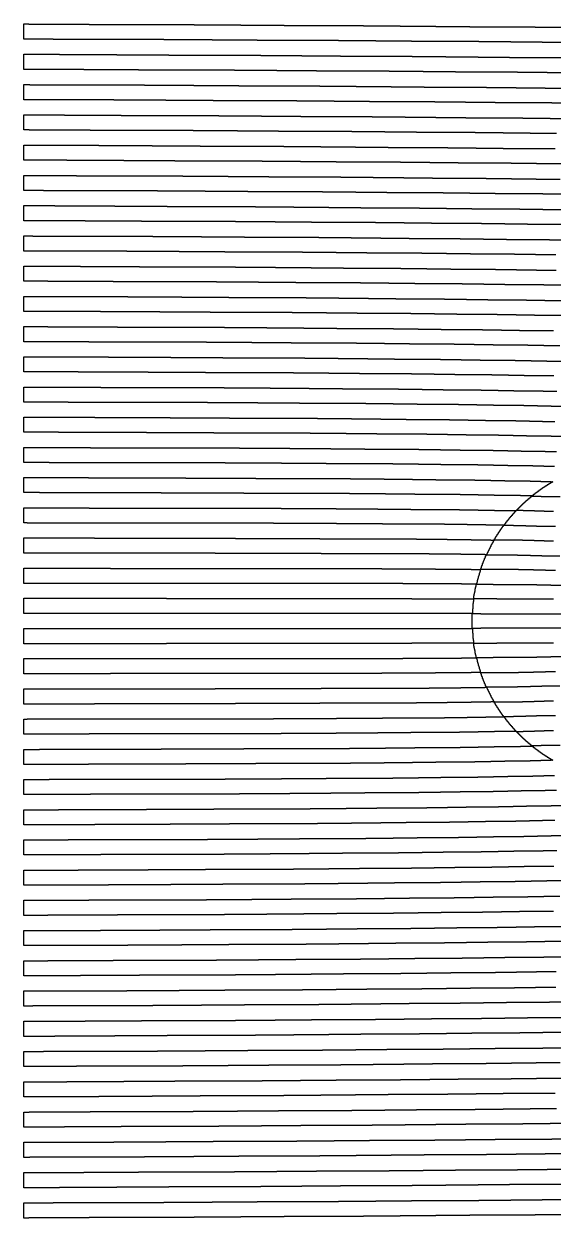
# Model space of a CAD drawing. Extents: x 600 to 5400, y 600 to 5400.
# Drawn here: x 600 to 2687, y 644 to 5355 of the extents above; entities that cross this region are included whole.
import ezdxf

# ---------------------------------------------------------------- set-up
doc = ezdxf.new("R2010")
doc.units = 0
doc.layers.add('LG_11_W1000_ZP600_INV_LL', color=5, linetype='CONTINUOUS')

msp = doc.modelspace()

# ---------------------------------------------------------------- linework, layer by layer
at = {"layer": 'LG_11_W1000_ZP600_INV_LL'}
for points in [[(2766, 5282), (2644, 5282), (2644, 5283), (2520, 5283), (2520, 5284), (2394, 5284), (2394, 5285), (2263, 5285), (2263, 5286), (2129, 5286), (2129, 5287), (1988, 5287), (1988, 5288), (1841, 5288), (1841, 5289), (1685, 5289), (1685, 5290), (1520, 5290), (1520, 5291), (1343, 5291), (1343, 5292), (1152, 5292), (1152, 5293), (944, 5293), (944, 5294), (716, 5294), (716, 5295), (600, 5295), (600, 5355), (619, 5355), (619, 5354), (857, 5354), (857, 5353), (1073, 5353), (1073, 5352), (1271, 5352), (1271, 5351), (1455, 5351), (1455, 5350), (1626, 5350), (1626, 5349), (1787, 5349), (1787, 5348), (1939, 5348), (1939, 5347), (2084, 5347), (2084, 5346), (2224, 5346), (2224, 5345), (2358, 5345), (2358, 5344), (2488, 5344), (2488, 5343), (2616, 5343), (2616, 5342), (2741, 5342)], [(2778, 5162), (2663, 5162), (2663, 5163), (2546, 5163), (2546, 5164), (2426, 5164), (2426, 5165), (2302, 5165), (2302, 5166), (2174, 5166), (2174, 5167), (2041, 5167), (2041, 5168), (1902, 5168), (1902, 5169), (1754, 5169), (1754, 5170), (1598, 5170), (1598, 5171), (1430, 5171), (1430, 5172), (1249, 5172), (1249, 5173), (1052, 5173), (1052, 5174), (836, 5174), (836, 5175), (600, 5175), (600, 5235), (741, 5235), (741, 5234), (966, 5234), (966, 5233), (1172, 5233), (1172, 5232), (1360, 5232), (1360, 5231), (1534, 5231), (1534, 5230), (1696, 5230), (1696, 5229), (1849, 5229), (1849, 5228), (1994, 5228), (1994, 5227), (2131, 5227), (2131, 5226), (2264, 5226), (2264, 5225), (2391, 5225), (2391, 5224), (2515, 5224), (2515, 5223), (2636, 5223), (2636, 5222), (2755, 5222)], [(2791, 5042), (2682, 5042), (2682, 5043), (2571, 5043), (2571, 5044), (2458, 5044), (2458, 5045), (2341, 5045), (2341, 5046), (2220, 5046), (2220, 5047), (2095, 5047), (2095, 5048), (1963, 5048), (1963, 5049), (1824, 5049), (1824, 5050), (1676, 5050), (1676, 5051), (1517, 5051), (1517, 5052), (1346, 5052), (1346, 5053), (1160, 5053), (1160, 5054), (955, 5054), (955, 5055), (728, 5055), (728, 5056), (600, 5056), (600, 5116), (624, 5116), (624, 5115), (862, 5115), (862, 5114), (1076, 5114), (1076, 5113), (1270, 5113), (1270, 5112), (1448, 5112), (1448, 5111), (1613, 5111), (1613, 5110), (1767, 5110), (1767, 5109), (1911, 5109), (1911, 5108), (2048, 5108), (2048, 5107), (2178, 5107), (2178, 5106), (2303, 5106), (2303, 5105), (2424, 5105), (2424, 5104), (2541, 5104), (2541, 5103), (2656, 5103), (2656, 5102), (2768, 5102)], [(2701, 4923), (2597, 4923), (2597, 4924), (2490, 4924), (2490, 4925), (2380, 4925), (2380, 4926), (2266, 4926), (2266, 4927), (2148, 4927), (2148, 4928), (2024, 4928), (2024, 4929), (1893, 4929), (1893, 4930), (1753, 4930), (1753, 4931), (1604, 4931), (1604, 4932), (1443, 4932), (1443, 4933), (1268, 4933), (1268, 4934), (1075, 4934), (1075, 4935), (861, 4935), (861, 4936), (621, 4936), (621, 4937), (600, 4937), (600, 4996), (760, 4996), (760, 4995), (984, 4995), (984, 4994), (1186, 4994), (1186, 4993), (1369, 4993), (1369, 4992), (1537, 4992), (1537, 4991), (1692, 4991), (1692, 4990), (1837, 4990), (1837, 4989), (1974, 4989), (1974, 4988), (2103, 4988), (2103, 4987), (2225, 4987), (2225, 4986), (2343, 4986), (2343, 4985), (2457, 4985), (2457, 4984), (2568, 4984), (2568, 4983), (2676, 4983), (2676, 4982), (2781, 4982)], [(2720, 4803), (2622, 4803), (2622, 4804), (2522, 4804), (2522, 4805), (2419, 4805), (2419, 4806), (2312, 4806), (2312, 4807), (2201, 4807), (2201, 4808), (2085, 4808), (2085, 4809), (1962, 4809), (1962, 4810), (1831, 4810), (1831, 4811), (1691, 4811), (1691, 4812), (1540, 4812), (1540, 4813), (1376, 4813), (1376, 4814), (1195, 4814), (1195, 4815), (994, 4815), (994, 4816), (769, 4816), (769, 4817), (600, 4817), (600, 4877), (657, 4877), (657, 4876), (895, 4876), (895, 4875), (1106, 4875), (1106, 4874), (1295, 4874), (1295, 4873), (1467, 4873), (1467, 4872), (1625, 4872), (1625, 4871), (1771, 4871), (1771, 4870), (1908, 4870), (1908, 4869), (2036, 4869), (2036, 4868), (2157, 4868), (2157, 4867), (2272, 4867), (2272, 4866), (2383, 4866), (2383, 4865), (2490, 4865), (2490, 4864), (2594, 4864), (2594, 4863), (2695, 4863)], [(2739, 4683), (2647, 4683), (2647, 4684), (2554, 4684), (2554, 4685), (2458, 4685), (2458, 4686), (2358, 4686), (2358, 4687), (2254, 4687), (2254, 4688), (2146, 4688), (2146, 4689), (2031, 4689), (2031, 4690), (1909, 4690), (1909, 4691), (1778, 4691), (1778, 4692), (1637, 4692), (1637, 4693), (1483, 4693), (1483, 4694), (1315, 4694), (1315, 4695), (1127, 4695), (1127, 4696), (916, 4696), (916, 4697), (677, 4697), (677, 4698), (600, 4698), (600, 4757), (808, 4757), (808, 4756), (1030, 4756), (1030, 4755), (1227, 4755), (1227, 4754), (1405, 4754), (1405, 4753), (1566, 4753), (1566, 4752), (1714, 4752), (1714, 4751), (1850, 4751), (1850, 4750), (1978, 4750), (1978, 4749), (2098, 4749), (2098, 4748), (2211, 4748), (2211, 4747), (2319, 4747), (2319, 4746), (2423, 4746), (2423, 4745), (2523, 4745), (2523, 4744), (2620, 4744), (2620, 4743), (2715, 4743)], [(2757, 4563), (2673, 4563), (2673, 4564), (2586, 4564), (2586, 4565), (2496, 4565), (2496, 4566), (2404, 4566), (2404, 4567), (2308, 4567), (2308, 4568), (2207, 4568), (2207, 4569), (2100, 4569), (2100, 4570), (1986, 4570), (1986, 4571), (1865, 4571), (1865, 4572), (1734, 4572), (1734, 4573), (1591, 4573), (1591, 4574), (1434, 4574), (1434, 4575), (1260, 4575), (1260, 4576), (1064, 4576), (1064, 4577), (841, 4577), (841, 4578), (600, 4578), (600, 4638), (722, 4638), (722, 4637), (958, 4637), (958, 4636), (1165, 4636), (1165, 4635), (1349, 4635), (1349, 4634), (1514, 4634), (1514, 4633), (1664, 4633), (1664, 4632), (1802, 4632), (1802, 4631), (1929, 4631), (1929, 4630), (2048, 4630), (2048, 4629), (2160, 4629), (2160, 4628), (2266, 4628), (2266, 4627), (2366, 4627), (2366, 4626), (2463, 4626), (2463, 4625), (2556, 4625), (2556, 4624), (2647, 4624), (2647, 4623), (2735, 4623)], [(2698, 4444), (2618, 4444), (2618, 4445), (2535, 4445), (2535, 4446), (2450, 4446), (2450, 4447), (2361, 4447), (2361, 4448), (2267, 4448), (2267, 4449), (2169, 4449), (2169, 4450), (2064, 4450), (2064, 4451), (1952, 4451), (1952, 4452), (1831, 4452), (1831, 4453), (1699, 4453), (1699, 4454), (1554, 4454), (1554, 4455), (1393, 4455), (1393, 4456), (1212, 4456), (1212, 4457), (1006, 4457), (1006, 4458), (768, 4458), (768, 4459), (600, 4459), (600, 4519), (635, 4519), (635, 4518), (889, 4518), (889, 4517), (1108, 4517), (1108, 4516), (1300, 4516), (1300, 4515), (1470, 4515), (1470, 4514), (1623, 4514), (1623, 4513), (1763, 4513), (1763, 4512), (1890, 4512), (1890, 4511), (2008, 4511), (2008, 4510), (2119, 4510), (2119, 4509), (2222, 4509), (2222, 4508), (2320, 4508), (2320, 4507), (2413, 4507), (2413, 4506), (2503, 4506), (2503, 4505), (2589, 4505), (2589, 4504), (2673, 4504), (2673, 4503), (2755, 4503)], [(2723, 4324), (2650, 4324), (2650, 4325), (2574, 4325), (2574, 4326), (2496, 4326), (2496, 4327), (2414, 4327), (2414, 4328), (2328, 4328), (2328, 4329), (2238, 4329), (2238, 4330), (2142, 4330), (2142, 4331), (2039, 4331), (2039, 4332), (1928, 4332), (1928, 4333), (1806, 4333), (1806, 4334), (1673, 4334), (1673, 4335), (1525, 4335), (1525, 4336), (1359, 4336), (1359, 4337), (1170, 4337), (1170, 4338), (952, 4338), (952, 4339), (695, 4339), (695, 4340), (600, 4340), (600, 4399), (823, 4399), (823, 4398), (1056, 4398), (1056, 4397), (1258, 4397), (1258, 4396), (1435, 4396), (1435, 4395), (1592, 4395), (1592, 4394), (1733, 4394), (1733, 4393), (1861, 4393), (1861, 4392), (1979, 4392), (1979, 4391), (2087, 4391), (2087, 4390), (2189, 4390), (2189, 4389), (2284, 4389), (2284, 4388), (2374, 4388), (2374, 4387), (2460, 4387), (2460, 4386), (2543, 4386), (2543, 4385), (2622, 4385), (2622, 4384), (2699, 4384)], [(2748, 4204), (2682, 4204), (2682, 4205), (2613, 4205), (2613, 4206), (2541, 4206), (2541, 4207), (2467, 4207), (2467, 4208), (2389, 4208), (2389, 4209), (2307, 4209), (2307, 4210), (2219, 4210), (2219, 4211), (2126, 4211), (2126, 4212), (2024, 4212), (2024, 4213), (1914, 4213), (1914, 4214), (1793, 4214), (1793, 4215), (1658, 4215), (1658, 4216), (1507, 4216), (1507, 4217), (1335, 4217), (1335, 4218), (1136, 4218), (1136, 4219), (902, 4219), (902, 4220), (622, 4220), (622, 4221), (600, 4221), (600, 4280), (758, 4280), (758, 4279), (1010, 4279), (1010, 4278), (1223, 4278), (1223, 4277), (1408, 4277), (1408, 4276), (1569, 4276), (1569, 4275), (1713, 4275), (1713, 4274), (1842, 4274), (1842, 4273), (1959, 4273), (1959, 4272), (2067, 4272), (2067, 4271), (2166, 4271), (2166, 4270), (2259, 4270), (2259, 4269), (2346, 4269), (2346, 4268), (2429, 4268), (2429, 4267), (2507, 4267), (2507, 4266), (2582, 4266), (2582, 4265), (2655, 4265), (2655, 4264), (2725, 4264)], [(2713, 4085), (2651, 4085), (2651, 4086), (2587, 4086), (2587, 4087), (2520, 4087), (2520, 4088), (2450, 4088), (2450, 4089), (2376, 4089), (2376, 4090), (2297, 4090), (2297, 4091), (2212, 4091), (2212, 4092), (2121, 4092), (2121, 4093), (2022, 4093), (2022, 4094), (1912, 4094), (1912, 4095), (1791, 4095), (1791, 4096), (1654, 4096), (1654, 4097), (1499, 4097), (1499, 4098), (1320, 4098), (1320, 4099), (1109, 4099), (1109, 4100), (856, 4100), (856, 4101), (600, 4101), (600, 4161), (695, 4161), (695, 4160), (969, 4160), (969, 4159), (1197, 4159), (1197, 4158), (1391, 4158), (1391, 4157), (1558, 4157), (1558, 4156), (1704, 4156), (1704, 4155), (1834, 4155), (1834, 4154), (1951, 4154), (1951, 4153), (2058, 4153), (2058, 4152), (2155, 4152), (2155, 4151), (2245, 4151), (2245, 4150), (2329, 4150), (2329, 4149), (2408, 4149), (2408, 4148), (2483, 4148), (2483, 4147), (2554, 4147), (2554, 4146), (2622, 4146), (2622, 4145), (2688, 4145)], [(2690, 3966), (2633, 3966), (2633, 3967), (2573, 3967), (2573, 3968), (2511, 3968), (2511, 3969), (2445, 3969), (2445, 3970), (2374, 3970), (2374, 3971), (2299, 3971), (2299, 3972), (2218, 3972), (2218, 3973), (2129, 3973), (2129, 3974), (2032, 3974), (2032, 3975), (1924, 3975), (1924, 3976), (1802, 3976), (1802, 3977), (1663, 3977), (1663, 3978), (1504, 3978), (1504, 3979), (1316, 3979), (1316, 3980), (1090, 3980), (1090, 3981), (814, 3981), (814, 3982), (600, 3982), (600, 4042), (630, 4042), (630, 4041), (934, 4041), (934, 4040), (1180, 4040), (1180, 4039), (1384, 4039), (1384, 4038), (1558, 4038), (1558, 4037), (1708, 4037), (1708, 4036), (1839, 4036), (1839, 4035), (1956, 4035), (1956, 4034), (2061, 4034), (2061, 4033), (2156, 4033), (2156, 4032), (2243, 4032), (2243, 4031), (2324, 4031), (2324, 4030), (2399, 4030), (2399, 4029), (2470, 4029), (2470, 4028), (2537, 4028), (2537, 4027), (2601, 4027), (2601, 4026), (2662, 4026), (2662, 4025), (2721, 4025)], [(2729, 3846), (2679, 3846), (2679, 3847), (2626, 3847), (2626, 3848), (2571, 3848), (2571, 3849), (2513, 3849), (2513, 3850), (2452, 3850), (2452, 3851), (2386, 3851), (2386, 3852), (2314, 3852), (2314, 3853), (2237, 3853), (2237, 3854), (2151, 3854), (2151, 3855), (2056, 3855), (2056, 3856), (1949, 3856), (1949, 3857), (1828, 3857), (1828, 3858), (1687, 3858), (1687, 3859), (1522, 3859), (1522, 3860), (1324, 3860), (1324, 3861), (1081, 3861), (1081, 3862), (774, 3862), (774, 3863), (600, 3863), (600, 3922), (904, 3922), (904, 3921), (1172, 3921), (1172, 3920), (1390, 3920), (1390, 3919), (1571, 3919), (1571, 3918), (1725, 3918), (1725, 3917), (1857, 3917), (1857, 3916), (1974, 3916), (1974, 3915), (2077, 3915), (2077, 3914), (2170, 3914), (2170, 3913), (2254, 3913), (2254, 3912), (2331, 3912), (2331, 3911), (2403, 3911), (2403, 3910), (2470, 3910), (2470, 3909), (2532, 3909), (2532, 3908), (2591, 3908), (2591, 3907), (2648, 3907), (2648, 3906), (2702, 3906)], [(2724, 3727), (2679, 3727), (2679, 3728), (2632, 3728), (2632, 3729), (2582, 3729), (2582, 3730), (2529, 3730), (2529, 3731), (2472, 3731), (2472, 3732), (2411, 3732), (2411, 3733), (2344, 3733), (2344, 3734), (2270, 3734), (2270, 3735), (2189, 3735), (2189, 3736), (2097, 3736), (2097, 3737), (1992, 3737), (1992, 3738), (1871, 3738), (1871, 3739), (1729, 3739), (1729, 3740), (1558, 3740), (1558, 3741), (1349, 3741), (1349, 3742), (1084, 3742), (1084, 3743), (737, 3743), (737, 3744), (600, 3744), (600, 3803), (880, 3803), (880, 3802), (1177, 3802), (1177, 3801), (1411, 3801), (1411, 3800), (1600, 3800), (1600, 3799), (1758, 3799), (1758, 3798), (1892, 3798), (1892, 3797), (2007, 3797), (2007, 3796), (2108, 3796), (2108, 3795), (2198, 3795), (2198, 3794), (2279, 3794), (2279, 3793), (2352, 3793), (2352, 3792), (2420, 3792), (2420, 3791), (2482, 3791), (2482, 3790), (2540, 3790), (2540, 3789), (2594, 3789), (2594, 3788), (2645, 3788), (2645, 3787), (2694, 3787)], [(2693, 3609), (2651, 3609), (2651, 3610), (2607, 3610), (2607, 3611), (2559, 3611), (2559, 3612), (2508, 3612), (2508, 3613), (2452, 3613), (2452, 3614), (2390, 3614), (2390, 3615), (2321, 3615), (2321, 3616), (2244, 3616), (2244, 3617), (2156, 3617), (2156, 3618), (2055, 3618), (2055, 3619), (1935, 3619), (1935, 3620), (1792, 3620), (1792, 3621), (1616, 3621), (1616, 3622), (1394, 3622), (1394, 3623), (1102, 3623), (1102, 3624), (700, 3624), (700, 3625), (600, 3625), (600, 3684), (863, 3684), (863, 3683), (1197, 3683), (1197, 3682), (1450, 3682), (1450, 3681), (1649, 3681), (1649, 3680), (1811, 3680), (1811, 3679), (1945, 3679), (1945, 3678), (2059, 3678), (2059, 3677), (2157, 3677), (2157, 3676), (2243, 3676), (2243, 3675), (2320, 3675), (2320, 3674), (2388, 3674), (2388, 3673), (2451, 3673), (2451, 3672), (2508, 3672), (2508, 3671), (2561, 3671), (2561, 3670), (2610, 3670), (2610, 3669), (2656, 3669), (2656, 3668), (2700, 3668)], [(2689, 3432), (2652, 3432), (2652, 3433), (2613, 3433), (2613, 3434), (2569, 3434), (2569, 3435), (2542, 3435), (2542, 3436), (2543, 3436), (2543, 3437), (2544, 3437), (2544, 3438), (2545, 3438), (2545, 3439), (2546, 3439), (2546, 3440), (2547, 3440), (2547, 3441), (2548, 3441), (2548, 3442), (2549, 3442), (2549, 3443), (2550, 3443), (2550, 3444), (2551, 3444), (2551, 3445), (2552, 3445), (2552, 3446), (2553, 3446), (2553, 3447), (2554, 3447), (2554, 3448), (2555, 3448), (2555, 3449), (2556, 3449), (2556, 3450), (2557, 3450), (2557, 3451), (2558, 3451), (2558, 3452), (2559, 3452), (2559, 3453), (2560, 3453), (2560, 3454), (2561, 3454), (2561, 3455), (2562, 3455), (2562, 3456), (2563, 3456), (2563, 3457), (2564, 3457), (2564, 3458), (2565, 3458), (2565, 3459), (2566, 3459), (2566, 3460), (2567, 3460), (2567, 3461), (2568, 3461), (2568, 3462), (2569, 3462), (2569, 3463), (2570, 3463), (2570, 3464), (2571, 3464), (2571, 3465), (2572, 3465), (2572, 3466), (2573, 3466), (2573, 3467), (2575, 3467), (2575, 3468), (2576, 3468), (2576, 3469), (2577, 3469), (2577, 3470), (2578, 3470), (2578, 3471), (2579, 3471), (2579, 3472), (2580, 3472), (2580, 3473), (2581, 3473), (2581, 3474), (2582, 3474), (2582, 3475), (2584, 3475), (2584, 3476), (2585, 3476), (2585, 3477), (2586, 3477), (2586, 3478), (2587, 3478), (2587, 3479), (2588, 3479), (2588, 3480), (2589, 3480), (2589, 3481), (2590, 3481), (2590, 3482), (2592, 3482), (2592, 3483), (2593, 3483), (2593, 3484), (2594, 3484), (2594, 3485), (2595, 3485), (2595, 3486), (2596, 3486), (2596, 3487), (2598, 3487), (2598, 3488), (2599, 3488), (2599, 3489), (2600, 3489), (2600, 3490), (2601, 3490), (2601, 3491), (2603, 3491), (2603, 3492), (2640, 3492), (2640, 3491), (2679, 3491), (2679, 3490), (2715, 3490)], [(2688, 3315), (2652, 3315), (2652, 3316), (2612, 3316), (2612, 3317), (2566, 3317), (2566, 3318), (2513, 3318), (2513, 3319), (2455, 3319), (2455, 3321), (2456, 3321), (2456, 3323), (2457, 3323), (2457, 3324), (2458, 3324), (2458, 3326), (2459, 3326), (2459, 3328), (2460, 3328), (2460, 3329), (2461, 3329), (2461, 3331), (2462, 3331), (2462, 3333), (2463, 3333), (2463, 3334), (2464, 3334), (2464, 3336), (2465, 3336), (2465, 3337), (2466, 3337), (2466, 3339), (2467, 3339), (2467, 3341), (2468, 3341), (2468, 3342), (2469, 3342), (2469, 3344), (2470, 3344), (2470, 3345), (2471, 3345), (2471, 3347), (2472, 3347), (2472, 3348), (2473, 3348), (2473, 3350), (2474, 3350), (2474, 3351), (2475, 3351), (2475, 3353), (2476, 3353), (2476, 3354), (2477, 3354), (2477, 3356), (2478, 3356), (2478, 3357), (2479, 3357), (2479, 3359), (2480, 3359), (2480, 3360), (2481, 3360), (2481, 3362), (2482, 3362), (2482, 3363), (2483, 3363), (2483, 3364), (2484, 3364), (2484, 3366), (2485, 3366), (2485, 3367), (2486, 3367), (2486, 3369), (2487, 3369), (2487, 3370), (2488, 3370), (2488, 3371), (2489, 3371), (2489, 3373), (2490, 3373), (2490, 3374), (2491, 3374), (2491, 3375), (2492, 3375), (2492, 3377), (2484, 3377), (2484, 3378), (2422, 3378), (2422, 3379), (2348, 3379), (2348, 3380), (2259, 3380), (2259, 3381), (2151, 3381), (2151, 3382), (2014, 3382), (2014, 3383), (1833, 3383), (1833, 3384), (1584, 3384), (1584, 3385), (1216, 3385), (1216, 3386), (613, 3386), (613, 3387), (600, 3387), (600, 3446), (858, 3446), (858, 3445), (1311, 3445), (1311, 3444), (1614, 3444), (1614, 3443), (1832, 3443), (1832, 3442), (1996, 3442), (1996, 3441), (2126, 3441), (2126, 3440), (2231, 3440), (2231, 3439), (2318, 3439), (2318, 3438), (2392, 3438), (2392, 3437), (2456, 3437), (2456, 3436), (2512, 3436), (2512, 3435), (2541, 3435), (2541, 3434), (2540, 3434), (2540, 3433), (2539, 3433), (2539, 3432), (2538, 3432), (2538, 3431), (2537, 3431), (2537, 3430), (2536, 3430), (2536, 3429), (2535, 3429), (2535, 3428), (2534, 3428), (2534, 3427), (2533, 3427), (2533, 3425), (2532, 3425), (2532, 3424), (2531, 3424), (2531, 3423), (2530, 3423), (2530, 3422), (2529, 3422), (2529, 3421), (2528, 3421), (2528, 3420), (2527, 3420), (2527, 3419), (2526, 3419), (2526, 3418), (2525, 3418), (2525, 3416), (2524, 3416), (2524, 3415), (2523, 3415), (2523, 3414), (2522, 3414), (2522, 3413), (2521, 3413), (2521, 3412), (2520, 3412), (2520, 3411), (2519, 3411), (2519, 3410), (2518, 3410), (2518, 3408), (2517, 3408), (2517, 3407), (2516, 3407), (2516, 3406), (2515, 3406), (2515, 3405), (2514, 3405), (2514, 3404), (2513, 3404), (2513, 3402), (2512, 3402), (2512, 3401), (2511, 3401), (2511, 3400), (2510, 3400), (2510, 3399), (2509, 3399), (2509, 3397), (2508, 3397), (2508, 3396), (2507, 3396), (2507, 3395), (2506, 3395), (2506, 3394), (2505, 3394), (2505, 3392), (2504, 3392), (2504, 3391), (2503, 3391), (2503, 3390), (2502, 3390), (2502, 3389), (2501, 3389), (2501, 3387), (2500, 3387), (2500, 3386), (2499, 3386), (2499, 3385), (2498, 3385), (2498, 3383), (2497, 3383), (2497, 3382), (2496, 3382), (2496, 3381), (2495, 3381), (2495, 3379), (2494, 3379), (2494, 3378), (2493, 3378), (2493, 3377), (2531, 3377), (2531, 3376), (2579, 3376), (2579, 3375), (2622, 3375), (2622, 3374), (2661, 3374), (2661, 3373), (2696, 3373)], [(2697, 3199), (2657, 3199), (2657, 3200), (2610, 3200), (2610, 3201), (2551, 3201), (2551, 3202), (2478, 3202), (2478, 3203), (2401, 3203), (2401, 3204), (2402, 3204), (2402, 3206), (2403, 3206), (2403, 3209), (2404, 3209), (2404, 3212), (2405, 3212), (2405, 3215), (2406, 3215), (2406, 3218), (2407, 3218), (2407, 3220), (2408, 3220), (2408, 3223), (2409, 3223), (2409, 3226), (2410, 3226), (2410, 3228), (2411, 3228), (2411, 3231), (2412, 3231), (2412, 3233), (2413, 3233), (2413, 3236), (2414, 3236), (2414, 3238), (2415, 3238), (2415, 3241), (2416, 3241), (2416, 3243), (2417, 3243), (2417, 3246), (2418, 3246), (2418, 3248), (2419, 3248), (2419, 3250), (2420, 3250), (2420, 3253), (2421, 3253), (2421, 3255), (2422, 3255), (2422, 3257), (2423, 3257), (2423, 3259), (2424, 3259), (2424, 3261), (2483, 3261), (2483, 3260), (2546, 3260), (2546, 3259), (2598, 3259), (2598, 3258), (2642, 3258), (2642, 3257), (2680, 3257), (2680, 3256), (2714, 3256)], [(2688, 3085), (2603, 3085), (2603, 3086), (2465, 3086), (2465, 3087), (2374, 3087), (2374, 3092), (2375, 3092), (2375, 3099), (2376, 3099), (2376, 3105), (2377, 3105), (2377, 3110), (2378, 3110), (2378, 3116), (2379, 3116), (2379, 3121), (2380, 3121), (2380, 3126), (2381, 3126), (2381, 3131), (2382, 3131), (2382, 3136), (2383, 3136), (2383, 3140), (2384, 3140), (2384, 3144), (2385, 3144), (2385, 3145), (2451, 3145), (2451, 3144), (2551, 3144), (2551, 3143), (2623, 3143), (2623, 3142), (2678, 3142), (2678, 3141), (2721, 3141)], [(2724, 2971), (2402, 2971), (2402, 2970), (2368, 2970), (2368, 3029), (2402, 3029), (2402, 3028), (2724, 3028)], [(2721, 2858), (2678, 2858), (2678, 2857), (2623, 2857), (2623, 2856), (2551, 2856), (2551, 2855), (2451, 2855), (2451, 2854), (2385, 2854), (2385, 2855), (2384, 2855), (2384, 2859), (2383, 2859), (2383, 2863), (2382, 2863), (2382, 2868), (2381, 2868), (2381, 2873), (2380, 2873), (2380, 2878), (2379, 2878), (2379, 2883), (2378, 2883), (2378, 2889), (2377, 2889), (2377, 2894), (2376, 2894), (2376, 2900), (2375, 2900), (2375, 2907), (2374, 2907), (2374, 2912), (2465, 2912), (2465, 2913), (2603, 2913), (2603, 2914), (2688, 2914)], [(2714, 2743), (2680, 2743), (2680, 2742), (2642, 2742), (2642, 2741), (2598, 2741), (2598, 2740), (2546, 2740), (2546, 2739), (2483, 2739), (2483, 2738), (2424, 2738), (2424, 2740), (2423, 2740), (2423, 2742), (2422, 2742), (2422, 2744), (2421, 2744), (2421, 2746), (2420, 2746), (2420, 2749), (2419, 2749), (2419, 2751), (2418, 2751), (2418, 2753), (2417, 2753), (2417, 2756), (2416, 2756), (2416, 2758), (2415, 2758), (2415, 2761), (2414, 2761), (2414, 2763), (2413, 2763), (2413, 2766), (2412, 2766), (2412, 2768), (2411, 2768), (2411, 2771), (2410, 2771), (2410, 2773), (2409, 2773), (2409, 2776), (2408, 2776), (2408, 2779), (2407, 2779), (2407, 2781), (2406, 2781), (2406, 2784), (2405, 2784), (2405, 2787), (2404, 2787), (2404, 2790), (2403, 2790), (2403, 2793), (2402, 2793), (2402, 2795), (2401, 2795), (2401, 2796), (2478, 2796), (2478, 2797), (2551, 2797), (2551, 2798), (2610, 2798), (2610, 2799), (2657, 2799), (2657, 2800), (2697, 2800)], [(2696, 2626), (2661, 2626), (2661, 2625), (2622, 2625), (2622, 2624), (2579, 2624), (2579, 2623), (2531, 2623), (2531, 2622), (2493, 2622), (2493, 2621), (2494, 2621), (2494, 2620), (2495, 2620), (2495, 2618), (2496, 2618), (2496, 2617), (2497, 2617), (2497, 2616), (2498, 2616), (2498, 2614), (2499, 2614), (2499, 2613), (2500, 2613), (2500, 2612), (2501, 2612), (2501, 2610), (2502, 2610), (2502, 2609), (2503, 2609), (2503, 2608), (2504, 2608), (2504, 2607), (2505, 2607), (2505, 2605), (2506, 2605), (2506, 2604), (2507, 2604), (2507, 2603), (2508, 2603), (2508, 2602), (2509, 2602), (2509, 2600), (2510, 2600), (2510, 2599), (2511, 2599), (2511, 2598), (2512, 2598), (2512, 2597), (2513, 2597), (2513, 2595), (2514, 2595), (2514, 2594), (2515, 2594), (2515, 2593), (2516, 2593), (2516, 2592), (2517, 2592), (2517, 2591), (2518, 2591), (2518, 2589), (2519, 2589), (2519, 2588), (2520, 2588), (2520, 2587), (2521, 2587), (2521, 2586), (2522, 2586), (2522, 2585), (2523, 2585), (2523, 2584), (2524, 2584), (2524, 2583), (2525, 2583), (2525, 2581), (2526, 2581), (2526, 2580), (2527, 2580), (2527, 2579), (2528, 2579), (2528, 2578), (2529, 2578), (2529, 2577), (2530, 2577), (2530, 2576), (2531, 2576), (2531, 2575), (2532, 2575), (2532, 2574), (2533, 2574), (2533, 2572), (2534, 2572), (2534, 2571), (2535, 2571), (2535, 2570), (2536, 2570), (2536, 2569), (2537, 2569), (2537, 2568), (2538, 2568), (2538, 2567), (2539, 2567), (2539, 2566), (2540, 2566), (2540, 2565), (2541, 2565), (2541, 2564), (2512, 2564), (2512, 2563), (2456, 2563), (2456, 2562), (2392, 2562), (2392, 2561), (2318, 2561), (2318, 2560), (2231, 2560), (2231, 2559), (2126, 2559), (2126, 2558), (1996, 2558), (1996, 2557), (1832, 2557), (1832, 2556), (1614, 2556), (1614, 2555), (1311, 2555), (1311, 2554), (858, 2554), (858, 2553), (600, 2553), (600, 2612), (613, 2612), (613, 2613), (1216, 2613), (1216, 2614), (1584, 2614), (1584, 2615), (1833, 2615), (1833, 2616), (2014, 2616), (2014, 2617), (2151, 2617), (2151, 2618), (2259, 2618), (2259, 2619), (2348, 2619), (2348, 2620), (2422, 2620), (2422, 2621), (2484, 2621), (2484, 2622), (2492, 2622), (2492, 2624), (2491, 2624), (2491, 2625), (2490, 2625), (2490, 2626), (2489, 2626), (2489, 2628), (2488, 2628), (2488, 2629), (2487, 2629), (2487, 2630), (2486, 2630), (2486, 2632), (2485, 2632), (2485, 2633), (2484, 2633), (2484, 2635), (2483, 2635), (2483, 2636), (2482, 2636), (2482, 2637), (2481, 2637), (2481, 2639), (2480, 2639), (2480, 2640), (2479, 2640), (2479, 2642), (2478, 2642), (2478, 2643), (2477, 2643), (2477, 2645), (2476, 2645), (2476, 2646), (2475, 2646), (2475, 2648), (2474, 2648), (2474, 2649), (2473, 2649), (2473, 2651), (2472, 2651), (2472, 2652), (2471, 2652), (2471, 2654), (2470, 2654), (2470, 2655), (2469, 2655), (2469, 2657), (2468, 2657), (2468, 2658), (2467, 2658), (2467, 2660), (2466, 2660), (2466, 2662), (2465, 2662), (2465, 2663), (2464, 2663), (2464, 2665), (2463, 2665), (2463, 2666), (2462, 2666), (2462, 2668), (2461, 2668), (2461, 2670), (2460, 2670), (2460, 2671), (2459, 2671), (2459, 2673), (2458, 2673), (2458, 2675), (2457, 2675), (2457, 2676), (2456, 2676), (2456, 2678), (2455, 2678), (2455, 2680), (2513, 2680), (2513, 2681), (2566, 2681), (2566, 2682), (2612, 2682), (2612, 2683), (2652, 2683), (2652, 2684), (2688, 2684)], [(2715, 2509), (2679, 2509), (2679, 2508), (2640, 2508), (2640, 2507), (2603, 2507), (2603, 2508), (2601, 2508), (2601, 2509), (2600, 2509), (2600, 2510), (2599, 2510), (2599, 2511), (2598, 2511), (2598, 2512), (2596, 2512), (2596, 2513), (2595, 2513), (2595, 2514), (2594, 2514), (2594, 2515), (2593, 2515), (2593, 2516), (2592, 2516), (2592, 2517), (2590, 2517), (2590, 2518), (2589, 2518), (2589, 2519), (2588, 2519), (2588, 2520), (2587, 2520), (2587, 2521), (2586, 2521), (2586, 2522), (2585, 2522), (2585, 2523), (2584, 2523), (2584, 2524), (2582, 2524), (2582, 2525), (2581, 2525), (2581, 2526), (2580, 2526), (2580, 2527), (2579, 2527), (2579, 2528), (2578, 2528), (2578, 2529), (2577, 2529), (2577, 2530), (2576, 2530), (2576, 2531), (2575, 2531), (2575, 2532), (2573, 2532), (2573, 2533), (2572, 2533), (2572, 2534), (2571, 2534), (2571, 2535), (2570, 2535), (2570, 2536), (2569, 2536), (2569, 2537), (2568, 2537), (2568, 2538), (2567, 2538), (2567, 2539), (2566, 2539), (2566, 2540), (2565, 2540), (2565, 2541), (2564, 2541), (2564, 2542), (2563, 2542), (2563, 2543), (2562, 2543), (2562, 2544), (2561, 2544), (2561, 2545), (2560, 2545), (2560, 2546), (2559, 2546), (2559, 2547), (2558, 2547), (2558, 2548), (2557, 2548), (2557, 2549), (2556, 2549), (2556, 2550), (2555, 2550), (2555, 2551), (2554, 2551), (2554, 2552), (2553, 2552), (2553, 2553), (2552, 2553), (2552, 2554), (2551, 2554), (2551, 2555), (2550, 2555), (2550, 2556), (2549, 2556), (2549, 2557), (2548, 2557), (2548, 2558), (2547, 2558), (2547, 2559), (2546, 2559), (2546, 2560), (2545, 2560), (2545, 2561), (2544, 2561), (2544, 2562), (2543, 2562), (2543, 2563), (2542, 2563), (2542, 2564), (2569, 2564), (2569, 2565), (2613, 2565), (2613, 2566), (2652, 2566), (2652, 2567), (2689, 2567)], [(2700, 2331), (2656, 2331), (2656, 2330), (2610, 2330), (2610, 2329), (2561, 2329), (2561, 2328), (2508, 2328), (2508, 2327), (2451, 2327), (2451, 2326), (2388, 2326), (2388, 2325), (2320, 2325), (2320, 2324), (2243, 2324), (2243, 2323), (2157, 2323), (2157, 2322), (2059, 2322), (2059, 2321), (1945, 2321), (1945, 2320), (1811, 2320), (1811, 2319), (1649, 2319), (1649, 2318), (1450, 2318), (1450, 2317), (1197, 2317), (1197, 2316), (863, 2316), (863, 2315), (600, 2315), (600, 2374), (700, 2374), (700, 2375), (1102, 2375), (1102, 2376), (1394, 2376), (1394, 2377), (1616, 2377), (1616, 2378), (1792, 2378), (1792, 2379), (1935, 2379), (1935, 2380), (2055, 2380), (2055, 2381), (2156, 2381), (2156, 2382), (2244, 2382), (2244, 2383), (2321, 2383), (2321, 2384), (2390, 2384), (2390, 2385), (2452, 2385), (2452, 2386), (2508, 2386), (2508, 2387), (2559, 2387), (2559, 2388), (2607, 2388), (2607, 2389), (2651, 2389), (2651, 2390), (2693, 2390)], [(2694, 2212), (2645, 2212), (2645, 2211), (2594, 2211), (2594, 2210), (2540, 2210), (2540, 2209), (2482, 2209), (2482, 2208), (2420, 2208), (2420, 2207), (2352, 2207), (2352, 2206), (2279, 2206), (2279, 2205), (2198, 2205), (2198, 2204), (2108, 2204), (2108, 2203), (2007, 2203), (2007, 2202), (1892, 2202), (1892, 2201), (1758, 2201), (1758, 2200), (1600, 2200), (1600, 2199), (1411, 2199), (1411, 2198), (1177, 2198), (1177, 2197), (880, 2197), (880, 2196), (600, 2196), (600, 2255), (737, 2255), (737, 2256), (1084, 2256), (1084, 2257), (1349, 2257), (1349, 2258), (1558, 2258), (1558, 2259), (1729, 2259), (1729, 2260), (1871, 2260), (1871, 2261), (1992, 2261), (1992, 2262), (2097, 2262), (2097, 2263), (2189, 2263), (2189, 2264), (2270, 2264), (2270, 2265), (2344, 2265), (2344, 2266), (2411, 2266), (2411, 2267), (2472, 2267), (2472, 2268), (2529, 2268), (2529, 2269), (2582, 2269), (2582, 2270), (2632, 2270), (2632, 2271), (2679, 2271), (2679, 2272), (2724, 2272)], [(2702, 2093), (2648, 2093), (2648, 2092), (2591, 2092), (2591, 2091), (2532, 2091), (2532, 2090), (2470, 2090), (2470, 2089), (2403, 2089), (2403, 2088), (2331, 2088), (2331, 2087), (2254, 2087), (2254, 2086), (2170, 2086), (2170, 2085), (2077, 2085), (2077, 2084), (1974, 2084), (1974, 2083), (1857, 2083), (1857, 2082), (1725, 2082), (1725, 2081), (1571, 2081), (1571, 2080), (1390, 2080), (1390, 2079), (1172, 2079), (1172, 2078), (904, 2078), (904, 2077), (600, 2077), (600, 2136), (774, 2136), (774, 2137), (1081, 2137), (1081, 2138), (1324, 2138), (1324, 2139), (1522, 2139), (1522, 2140), (1687, 2140), (1687, 2141), (1828, 2141), (1828, 2142), (1949, 2142), (1949, 2143), (2056, 2143), (2056, 2144), (2151, 2144), (2151, 2145), (2237, 2145), (2237, 2146), (2314, 2146), (2314, 2147), (2386, 2147), (2386, 2148), (2452, 2148), (2452, 2149), (2513, 2149), (2513, 2150), (2571, 2150), (2571, 2151), (2626, 2151), (2626, 2152), (2679, 2152), (2679, 2153), (2729, 2153)], [(2721, 1974), (2662, 1974), (2662, 1973), (2601, 1973), (2601, 1972), (2537, 1972), (2537, 1971), (2470, 1971), (2470, 1970), (2399, 1970), (2399, 1969), (2324, 1969), (2324, 1968), (2243, 1968), (2243, 1967), (2156, 1967), (2156, 1966), (2061, 1966), (2061, 1965), (1956, 1965), (1956, 1964), (1839, 1964), (1839, 1963), (1708, 1963), (1708, 1962), (1558, 1962), (1558, 1961), (1384, 1961), (1384, 1960), (1180, 1960), (1180, 1959), (934, 1959), (934, 1958), (630, 1958), (630, 1957), (600, 1957), (600, 2017), (814, 2017), (814, 2018), (1090, 2018), (1090, 2019), (1316, 2019), (1316, 2020), (1504, 2020), (1504, 2021), (1663, 2021), (1663, 2022), (1802, 2022), (1802, 2023), (1924, 2023), (1924, 2024), (2032, 2024), (2032, 2025), (2129, 2025), (2129, 2026), (2218, 2026), (2218, 2027), (2299, 2027), (2299, 2028), (2374, 2028), (2374, 2029), (2445, 2029), (2445, 2030), (2511, 2030), (2511, 2031), (2573, 2031), (2573, 2032), (2633, 2032), (2633, 2033), (2690, 2033)], [(2688, 1854), (2622, 1854), (2622, 1853), (2554, 1853), (2554, 1852), (2483, 1852), (2483, 1851), (2408, 1851), (2408, 1850), (2329, 1850), (2329, 1849), (2245, 1849), (2245, 1848), (2155, 1848), (2155, 1847), (2058, 1847), (2058, 1846), (1951, 1846), (1951, 1845), (1834, 1845), (1834, 1844), (1704, 1844), (1704, 1843), (1558, 1843), (1558, 1842), (1391, 1842), (1391, 1841), (1197, 1841), (1197, 1840), (969, 1840), (969, 1839), (695, 1839), (695, 1838), (600, 1838), (600, 1898), (856, 1898), (856, 1899), (1109, 1899), (1109, 1900), (1320, 1900), (1320, 1901), (1499, 1901), (1499, 1902), (1654, 1902), (1654, 1903), (1791, 1903), (1791, 1904), (1912, 1904), (1912, 1905), (2022, 1905), (2022, 1906), (2121, 1906), (2121, 1907), (2212, 1907), (2212, 1908), (2297, 1908), (2297, 1909), (2376, 1909), (2376, 1910), (2450, 1910), (2450, 1911), (2520, 1911), (2520, 1912), (2587, 1912), (2587, 1913), (2651, 1913), (2651, 1914), (2713, 1914)], [(2725, 1735), (2655, 1735), (2655, 1734), (2582, 1734), (2582, 1733), (2507, 1733), (2507, 1732), (2429, 1732), (2429, 1731), (2346, 1731), (2346, 1730), (2259, 1730), (2259, 1729), (2166, 1729), (2166, 1728), (2067, 1728), (2067, 1727), (1959, 1727), (1959, 1726), (1842, 1726), (1842, 1725), (1713, 1725), (1713, 1724), (1569, 1724), (1569, 1723), (1408, 1723), (1408, 1722), (1223, 1722), (1223, 1721), (1010, 1721), (1010, 1720), (758, 1720), (758, 1719), (600, 1719), (600, 1778), (622, 1778), (622, 1779), (902, 1779), (902, 1780), (1136, 1780), (1136, 1781), (1335, 1781), (1335, 1782), (1507, 1782), (1507, 1783), (1658, 1783), (1658, 1784), (1793, 1784), (1793, 1785), (1914, 1785), (1914, 1786), (2024, 1786), (2024, 1787), (2126, 1787), (2126, 1788), (2219, 1788), (2219, 1789), (2307, 1789), (2307, 1790), (2389, 1790), (2389, 1791), (2467, 1791), (2467, 1792), (2541, 1792), (2541, 1793), (2613, 1793), (2613, 1794), (2682, 1794), (2682, 1795), (2748, 1795)], [(2699, 1615), (2622, 1615), (2622, 1614), (2543, 1614), (2543, 1613), (2460, 1613), (2460, 1612), (2374, 1612), (2374, 1611), (2284, 1611), (2284, 1610), (2189, 1610), (2189, 1609), (2087, 1609), (2087, 1608), (1979, 1608), (1979, 1607), (1861, 1607), (1861, 1606), (1733, 1606), (1733, 1605), (1592, 1605), (1592, 1604), (1435, 1604), (1435, 1603), (1258, 1603), (1258, 1602), (1056, 1602), (1056, 1601), (823, 1601), (823, 1600), (600, 1600), (600, 1659), (695, 1659), (695, 1660), (952, 1660), (952, 1661), (1170, 1661), (1170, 1662), (1359, 1662), (1359, 1663), (1525, 1663), (1525, 1664), (1673, 1664), (1673, 1665), (1806, 1665), (1806, 1666), (1928, 1666), (1928, 1667), (2039, 1667), (2039, 1668), (2142, 1668), (2142, 1669), (2238, 1669), (2238, 1670), (2328, 1670), (2328, 1671), (2414, 1671), (2414, 1672), (2496, 1672), (2496, 1673), (2574, 1673), (2574, 1674), (2650, 1674), (2650, 1675), (2723, 1675)], [(2755, 1496), (2673, 1496), (2673, 1495), (2589, 1495), (2589, 1494), (2503, 1494), (2503, 1493), (2413, 1493), (2413, 1492), (2320, 1492), (2320, 1491), (2222, 1491), (2222, 1490), (2119, 1490), (2119, 1489), (2008, 1489), (2008, 1488), (1890, 1488), (1890, 1487), (1763, 1487), (1763, 1486), (1623, 1486), (1623, 1485), (1470, 1485), (1470, 1484), (1300, 1484), (1300, 1483), (1108, 1483), (1108, 1482), (889, 1482), (889, 1481), (635, 1481), (635, 1480), (600, 1480), (600, 1540), (768, 1540), (768, 1541), (1006, 1541), (1006, 1542), (1212, 1542), (1212, 1543), (1393, 1543), (1393, 1544), (1554, 1544), (1554, 1545), (1699, 1545), (1699, 1546), (1831, 1546), (1831, 1547), (1952, 1547), (1952, 1548), (2064, 1548), (2064, 1549), (2169, 1549), (2169, 1550), (2267, 1550), (2267, 1551), (2361, 1551), (2361, 1552), (2450, 1552), (2450, 1553), (2535, 1553), (2535, 1554), (2618, 1554), (2618, 1555), (2698, 1555)], [(2735, 1376), (2647, 1376), (2647, 1375), (2556, 1375), (2556, 1374), (2463, 1374), (2463, 1373), (2366, 1373), (2366, 1372), (2266, 1372), (2266, 1371), (2160, 1371), (2160, 1370), (2048, 1370), (2048, 1369), (1929, 1369), (1929, 1368), (1802, 1368), (1802, 1367), (1664, 1367), (1664, 1366), (1514, 1366), (1514, 1365), (1349, 1365), (1349, 1364), (1165, 1364), (1165, 1363), (958, 1363), (958, 1362), (722, 1362), (722, 1361), (600, 1361), (600, 1421), (841, 1421), (841, 1422), (1064, 1422), (1064, 1423), (1260, 1423), (1260, 1424), (1434, 1424), (1434, 1425), (1591, 1425), (1591, 1426), (1734, 1426), (1734, 1427), (1865, 1427), (1865, 1428), (1986, 1428), (1986, 1429), (2100, 1429), (2100, 1430), (2207, 1430), (2207, 1431), (2308, 1431), (2308, 1432), (2404, 1432), (2404, 1433), (2496, 1433), (2496, 1434), (2586, 1434), (2586, 1435), (2673, 1435), (2673, 1436), (2757, 1436)], [(2715, 1256), (2620, 1256), (2620, 1255), (2523, 1255), (2523, 1254), (2423, 1254), (2423, 1253), (2319, 1253), (2319, 1252), (2211, 1252), (2211, 1251), (2098, 1251), (2098, 1250), (1978, 1250), (1978, 1249), (1850, 1249), (1850, 1248), (1714, 1248), (1714, 1247), (1566, 1247), (1566, 1246), (1405, 1246), (1405, 1245), (1227, 1245), (1227, 1244), (1030, 1244), (1030, 1243), (808, 1243), (808, 1242), (600, 1242), (600, 1301), (677, 1301), (677, 1302), (916, 1302), (916, 1303), (1127, 1303), (1127, 1304), (1315, 1304), (1315, 1305), (1483, 1305), (1483, 1306), (1637, 1306), (1637, 1307), (1778, 1307), (1778, 1308), (1909, 1308), (1909, 1309), (2031, 1309), (2031, 1310), (2146, 1310), (2146, 1311), (2254, 1311), (2254, 1312), (2358, 1312), (2358, 1313), (2458, 1313), (2458, 1314), (2554, 1314), (2554, 1315), (2647, 1315), (2647, 1316), (2739, 1316)], [(2695, 1136), (2594, 1136), (2594, 1135), (2490, 1135), (2490, 1134), (2383, 1134), (2383, 1133), (2272, 1133), (2272, 1132), (2157, 1132), (2157, 1131), (2036, 1131), (2036, 1130), (1908, 1130), (1908, 1129), (1771, 1129), (1771, 1128), (1625, 1128), (1625, 1127), (1467, 1127), (1467, 1126), (1295, 1126), (1295, 1125), (1106, 1125), (1106, 1124), (895, 1124), (895, 1123), (657, 1123), (657, 1122), (600, 1122), (600, 1182), (769, 1182), (769, 1183), (994, 1183), (994, 1184), (1195, 1184), (1195, 1185), (1376, 1185), (1376, 1186), (1540, 1186), (1540, 1187), (1691, 1187), (1691, 1188), (1831, 1188), (1831, 1189), (1962, 1189), (1962, 1190), (2085, 1190), (2085, 1191), (2201, 1191), (2201, 1192), (2312, 1192), (2312, 1193), (2419, 1193), (2419, 1194), (2522, 1194), (2522, 1195), (2622, 1195), (2622, 1196), (2720, 1196)], [(2781, 1017), (2676, 1017), (2676, 1016), (2568, 1016), (2568, 1015), (2457, 1015), (2457, 1014), (2343, 1014), (2343, 1013), (2225, 1013), (2225, 1012), (2103, 1012), (2103, 1011), (1974, 1011), (1974, 1010), (1837, 1010), (1837, 1009), (1692, 1009), (1692, 1008), (1537, 1008), (1537, 1007), (1369, 1007), (1369, 1006), (1186, 1006), (1186, 1005), (984, 1005), (984, 1004), (760, 1004), (760, 1003), (600, 1003), (600, 1062), (621, 1062), (621, 1063), (861, 1063), (861, 1064), (1075, 1064), (1075, 1065), (1268, 1065), (1268, 1066), (1443, 1066), (1443, 1067), (1604, 1067), (1604, 1068), (1753, 1068), (1753, 1069), (1893, 1069), (1893, 1070), (2024, 1070), (2024, 1071), (2148, 1071), (2148, 1072), (2266, 1072), (2266, 1073), (2380, 1073), (2380, 1074), (2490, 1074), (2490, 1075), (2597, 1075), (2597, 1076), (2701, 1076)], [(2768, 897), (2656, 897), (2656, 896), (2541, 896), (2541, 895), (2424, 895), (2424, 894), (2303, 894), (2303, 893), (2178, 893), (2178, 892), (2048, 892), (2048, 891), (1911, 891), (1911, 890), (1767, 890), (1767, 889), (1613, 889), (1613, 888), (1448, 888), (1448, 887), (1270, 887), (1270, 886), (1076, 886), (1076, 885), (862, 885), (862, 884), (624, 884), (624, 883), (600, 883), (600, 943), (728, 943), (728, 944), (955, 944), (955, 945), (1160, 945), (1160, 946), (1346, 946), (1346, 947), (1517, 947), (1517, 948), (1676, 948), (1676, 949), (1824, 949), (1824, 950), (1963, 950), (1963, 951), (2095, 951), (2095, 952), (2220, 952), (2220, 953), (2341, 953), (2341, 954), (2458, 954), (2458, 955), (2571, 955), (2571, 956), (2682, 956), (2682, 957), (2791, 957)], [(2755, 777), (2636, 777), (2636, 776), (2515, 776), (2515, 775), (2391, 775), (2391, 774), (2264, 774), (2264, 773), (2131, 773), (2131, 772), (1994, 772), (1994, 771), (1849, 771), (1849, 770), (1696, 770), (1696, 769), (1534, 769), (1534, 768), (1360, 768), (1360, 767), (1172, 767), (1172, 766), (966, 766), (966, 765), (741, 765), (741, 764), (600, 764), (600, 824), (836, 824), (836, 825), (1052, 825), (1052, 826), (1249, 826), (1249, 827), (1430, 827), (1430, 828), (1598, 828), (1598, 829), (1754, 829), (1754, 830), (1902, 830), (1902, 831), (2041, 831), (2041, 832), (2174, 832), (2174, 833), (2302, 833), (2302, 834), (2426, 834), (2426, 835), (2546, 835), (2546, 836), (2663, 836), (2663, 837), (2778, 837)], [(2741, 657), (2616, 657), (2616, 656), (2488, 656), (2488, 655), (2358, 655), (2358, 654), (2224, 654), (2224, 653), (2084, 653), (2084, 652), (1939, 652), (1939, 651), (1787, 651), (1787, 650), (1626, 650), (1626, 649), (1455, 649), (1455, 648), (1271, 648), (1271, 647), (1073, 647), (1073, 646), (857, 646), (857, 645), (619, 645), (619, 644), (600, 644), (600, 704), (716, 704), (716, 705), (944, 705), (944, 706), (1152, 706), (1152, 707), (1343, 707), (1343, 708), (1520, 708), (1520, 709), (1685, 709), (1685, 710), (1841, 710), (1841, 711), (1988, 711), (1988, 712), (2129, 712), (2129, 713), (2263, 713), (2263, 714), (2394, 714), (2394, 715), (2520, 715), (2520, 716), (2644, 716), (2644, 717), (2766, 717)]]:
    msp.add_lwpolyline(points, dxfattribs=at)
for points in [[(855, 3565), (855, 3564), (1239, 3564), (1239, 3563), (1515, 3563), (1515, 3562), (1723, 3562), (1723, 3561), (1888, 3561), (1888, 3560), (2021, 3560), (2021, 3559), (2132, 3559), (2132, 3558), (2225, 3558), (2225, 3557), (2307, 3557), (2307, 3556), (2378, 3556), (2378, 3555), (2441, 3555), (2441, 3554), (2497, 3554), (2497, 3553), (2549, 3553), (2549, 3552), (2596, 3552), (2596, 3551), (2639, 3551), (2639, 3550), (2680, 3550), (2680, 3549), (2686, 3549), (2686, 3548), (2684, 3548), (2684, 3547), (2682, 3547), (2682, 3546), (2681, 3546), (2681, 3545), (2679, 3545), (2679, 3544), (2677, 3544), (2677, 3543), (2676, 3543), (2676, 3542), (2674, 3542), (2674, 3541), (2672, 3541), (2672, 3540), (2671, 3540), (2671, 3539), (2669, 3539), (2669, 3538), (2667, 3538), (2667, 3537), (2666, 3537), (2666, 3536), (2664, 3536), (2664, 3535), (2663, 3535), (2663, 3534), (2661, 3534), (2661, 3533), (2659, 3533), (2659, 3532), (2658, 3532), (2658, 3531), (2656, 3531), (2656, 3530), (2655, 3530), (2655, 3529), (2653, 3529), (2653, 3528), (2652, 3528), (2652, 3527), (2650, 3527), (2650, 3526), (2649, 3526), (2649, 3525), (2647, 3525), (2647, 3524), (2646, 3524), (2646, 3523), (2644, 3523), (2644, 3522), (2643, 3522), (2643, 3521), (2641, 3521), (2641, 3520), (2640, 3520), (2640, 3519), (2638, 3519), (2638, 3518), (2637, 3518), (2637, 3517), (2636, 3517), (2636, 3516), (2634, 3516), (2634, 3515), (2633, 3515), (2633, 3514), (2631, 3514), (2631, 3513), (2630, 3513), (2630, 3512), (2629, 3512), (2629, 3511), (2627, 3511), (2627, 3510), (2626, 3510), (2626, 3509), (2625, 3509), (2625, 3508), (2623, 3508), (2623, 3507), (2622, 3507), (2622, 3506), (2621, 3506), (2621, 3505), (2619, 3505), (2619, 3504), (2618, 3504), (2618, 3503), (2617, 3503), (2617, 3502), (2615, 3502), (2615, 3501), (2614, 3501), (2614, 3500), (2613, 3500), (2613, 3499), (2611, 3499), (2611, 3498), (2610, 3498), (2610, 3497), (2609, 3497), (2609, 3496), (2608, 3496), (2608, 3495), (2606, 3495), (2606, 3494), (2605, 3494), (2605, 3493), (2559, 3493), (2559, 3494), (2509, 3494), (2509, 3495), (2454, 3495), (2454, 3496), (2391, 3496), (2391, 3497), (2320, 3497), (2320, 3498), (2238, 3498), (2238, 3499), (2142, 3499), (2142, 3500), (2026, 3500), (2026, 3501), (1884, 3501), (1884, 3502), (1704, 3502), (1704, 3503), (1468, 3503), (1468, 3504), (1142, 3504), (1142, 3505), (661, 3505), (661, 3506), (600, 3506), (600, 3565)], [(879, 3327), (879, 3326), (1435, 3326), (1435, 3325), (1767, 3325), (1767, 3324), (1989, 3324), (1989, 3323), (2148, 3323), (2148, 3322), (2269, 3322), (2269, 3321), (2364, 3321), (2364, 3320), (2441, 3320), (2441, 3319), (2454, 3319), (2454, 3318), (2453, 3318), (2453, 3316), (2452, 3316), (2452, 3314), (2451, 3314), (2451, 3312), (2450, 3312), (2450, 3311), (2449, 3311), (2449, 3309), (2448, 3309), (2448, 3307), (2447, 3307), (2447, 3305), (2446, 3305), (2446, 3303), (2445, 3303), (2445, 3302), (2444, 3302), (2444, 3300), (2443, 3300), (2443, 3298), (2442, 3298), (2442, 3296), (2441, 3296), (2441, 3294), (2440, 3294), (2440, 3292), (2439, 3292), (2439, 3290), (2438, 3290), (2438, 3288), (2437, 3288), (2437, 3286), (2436, 3286), (2436, 3284), (2435, 3284), (2435, 3282), (2434, 3282), (2434, 3280), (2433, 3280), (2433, 3278), (2432, 3278), (2432, 3276), (2431, 3276), (2431, 3274), (2430, 3274), (2430, 3272), (2429, 3272), (2429, 3270), (2428, 3270), (2428, 3268), (2427, 3268), (2427, 3266), (2426, 3266), (2426, 3264), (2425, 3264), (2425, 3262), (2424, 3262), (2424, 3261), (2418, 3261), (2418, 3262), (2323, 3262), (2323, 3263), (2198, 3263), (2198, 3264), (2026, 3264), (2026, 3265), (1772, 3265), (1772, 3266), (1354, 3266), (1354, 3267), (600, 3267), (600, 3327)], [(941, 3208), (941, 3207), (1658, 3207), (1658, 3206), (2012, 3206), (2012, 3205), (2223, 3205), (2223, 3204), (2364, 3204), (2364, 3203), (2401, 3203), (2401, 3201), (2400, 3201), (2400, 3198), (2399, 3198), (2399, 3195), (2398, 3195), (2398, 3191), (2397, 3191), (2397, 3188), (2396, 3188), (2396, 3185), (2395, 3185), (2395, 3182), (2394, 3182), (2394, 3178), (2393, 3178), (2393, 3175), (2392, 3175), (2392, 3171), (2391, 3171), (2391, 3168), (2390, 3168), (2390, 3164), (2389, 3164), (2389, 3160), (2388, 3160), (2388, 3157), (2387, 3157), (2387, 3153), (2386, 3153), (2386, 3149), (2385, 3149), (2385, 3145), (2326, 3145), (2326, 3146), (2095, 3146), (2095, 3147), (1642, 3147), (1642, 3148), (600, 3148), (600, 3208)], [(1162, 3089), (1162, 3088), (2130, 3088), (2130, 3087), (2374, 3087), (2374, 3085), (2373, 3085), (2373, 3077), (2372, 3077), (2372, 3069), (2371, 3069), (2371, 3059), (2370, 3059), (2370, 3047), (2369, 3047), (2369, 3031), (2368, 3031), (2368, 3029), (600, 3029), (600, 3089)], [(2368, 2970), (2368, 2968), (2369, 2968), (2369, 2952), (2370, 2952), (2370, 2940), (2371, 2940), (2371, 2930), (2372, 2930), (2372, 2922), (2373, 2922), (2373, 2914), (2374, 2914), (2374, 2912), (2130, 2912), (2130, 2911), (1162, 2911), (1162, 2910), (600, 2910), (600, 2970)], [(2385, 2854), (2385, 2850), (2386, 2850), (2386, 2846), (2387, 2846), (2387, 2842), (2388, 2842), (2388, 2839), (2389, 2839), (2389, 2835), (2390, 2835), (2390, 2831), (2391, 2831), (2391, 2828), (2392, 2828), (2392, 2824), (2393, 2824), (2393, 2821), (2394, 2821), (2394, 2817), (2395, 2817), (2395, 2814), (2396, 2814), (2396, 2811), (2397, 2811), (2397, 2808), (2398, 2808), (2398, 2804), (2399, 2804), (2399, 2801), (2400, 2801), (2400, 2798), (2401, 2798), (2401, 2796), (2364, 2796), (2364, 2795), (2223, 2795), (2223, 2794), (2012, 2794), (2012, 2793), (1658, 2793), (1658, 2792), (941, 2792), (941, 2791), (600, 2791), (600, 2851), (1642, 2851), (1642, 2852), (2095, 2852), (2095, 2853), (2326, 2853), (2326, 2854)], [(2424, 2738), (2424, 2737), (2425, 2737), (2425, 2735), (2426, 2735), (2426, 2733), (2427, 2733), (2427, 2731), (2428, 2731), (2428, 2729), (2429, 2729), (2429, 2727), (2430, 2727), (2430, 2725), (2431, 2725), (2431, 2723), (2432, 2723), (2432, 2721), (2433, 2721), (2433, 2719), (2434, 2719), (2434, 2717), (2435, 2717), (2435, 2715), (2436, 2715), (2436, 2713), (2437, 2713), (2437, 2711), (2438, 2711), (2438, 2709), (2439, 2709), (2439, 2707), (2440, 2707), (2440, 2705), (2441, 2705), (2441, 2703), (2442, 2703), (2442, 2701), (2443, 2701), (2443, 2699), (2444, 2699), (2444, 2697), (2445, 2697), (2445, 2696), (2446, 2696), (2446, 2694), (2447, 2694), (2447, 2692), (2448, 2692), (2448, 2690), (2449, 2690), (2449, 2688), (2450, 2688), (2450, 2687), (2451, 2687), (2451, 2685), (2452, 2685), (2452, 2683), (2453, 2683), (2453, 2681), (2454, 2681), (2454, 2680), (2441, 2680), (2441, 2679), (2364, 2679), (2364, 2678), (2269, 2678), (2269, 2677), (2148, 2677), (2148, 2676), (1989, 2676), (1989, 2675), (1767, 2675), (1767, 2674), (1435, 2674), (1435, 2673), (879, 2673), (879, 2672), (600, 2672), (600, 2732), (1354, 2732), (1354, 2733), (1772, 2733), (1772, 2734), (2026, 2734), (2026, 2735), (2198, 2735), (2198, 2736), (2323, 2736), (2323, 2737), (2418, 2737), (2418, 2738)], [(2605, 2506), (2605, 2505), (2606, 2505), (2606, 2504), (2608, 2504), (2608, 2503), (2609, 2503), (2609, 2502), (2610, 2502), (2610, 2501), (2611, 2501), (2611, 2500), (2613, 2500), (2613, 2499), (2614, 2499), (2614, 2498), (2615, 2498), (2615, 2497), (2617, 2497), (2617, 2496), (2618, 2496), (2618, 2495), (2619, 2495), (2619, 2494), (2621, 2494), (2621, 2493), (2622, 2493), (2622, 2492), (2623, 2492), (2623, 2491), (2625, 2491), (2625, 2490), (2626, 2490), (2626, 2489), (2627, 2489), (2627, 2488), (2629, 2488), (2629, 2487), (2630, 2487), (2630, 2486), (2631, 2486), (2631, 2485), (2633, 2485), (2633, 2484), (2634, 2484), (2634, 2483), (2636, 2483), (2636, 2482), (2637, 2482), (2637, 2481), (2638, 2481), (2638, 2480), (2640, 2480), (2640, 2479), (2641, 2479), (2641, 2478), (2643, 2478), (2643, 2477), (2644, 2477), (2644, 2476), (2646, 2476), (2646, 2475), (2647, 2475), (2647, 2474), (2649, 2474), (2649, 2473), (2650, 2473), (2650, 2472), (2652, 2472), (2652, 2471), (2653, 2471), (2653, 2470), (2655, 2470), (2655, 2469), (2656, 2469), (2656, 2468), (2658, 2468), (2658, 2467), (2659, 2467), (2659, 2466), (2661, 2466), (2661, 2465), (2663, 2465), (2663, 2464), (2664, 2464), (2664, 2463), (2666, 2463), (2666, 2462), (2667, 2462), (2667, 2461), (2669, 2461), (2669, 2460), (2671, 2460), (2671, 2459), (2672, 2459), (2672, 2458), (2674, 2458), (2674, 2457), (2676, 2457), (2676, 2456), (2677, 2456), (2677, 2455), (2679, 2455), (2679, 2454), (2681, 2454), (2681, 2453), (2682, 2453), (2682, 2452), (2684, 2452), (2684, 2451), (2686, 2451), (2686, 2450), (2680, 2450), (2680, 2449), (2639, 2449), (2639, 2448), (2596, 2448), (2596, 2447), (2549, 2447), (2549, 2446), (2497, 2446), (2497, 2445), (2441, 2445), (2441, 2444), (2378, 2444), (2378, 2443), (2307, 2443), (2307, 2442), (2225, 2442), (2225, 2441), (2132, 2441), (2132, 2440), (2021, 2440), (2021, 2439), (1888, 2439), (1888, 2438), (1723, 2438), (1723, 2437), (1515, 2437), (1515, 2436), (1239, 2436), (1239, 2435), (855, 2435), (855, 2434), (600, 2434), (600, 2493), (661, 2493), (661, 2494), (1142, 2494), (1142, 2495), (1468, 2495), (1468, 2496), (1704, 2496), (1704, 2497), (1884, 2497), (1884, 2498), (2026, 2498), (2026, 2499), (2142, 2499), (2142, 2500), (2238, 2500), (2238, 2501), (2320, 2501), (2320, 2502), (2391, 2502), (2391, 2503), (2454, 2503), (2454, 2504), (2509, 2504), (2509, 2505), (2559, 2505), (2559, 2506)]]:
    msp.add_lwpolyline(points, close=True, dxfattribs=at)

doc.saveas('drawing.dxf')
